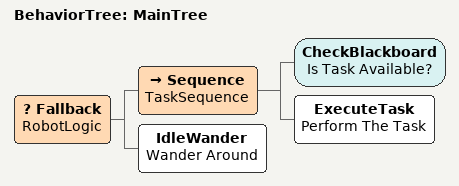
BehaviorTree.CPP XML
<root BTCPP_format="4">
    <BehaviorTree ID="MainTree">
        <Fallback name="RobotLogic">

            <Sequence name="TaskSequence">
                <CheckBlackboard name="Is Task Available?"/>
                <ExecuteTask name="Perform The Task"/>
            </Sequence>

            <IdleWander name="Wander Around"/>

        </Fallback>
    </BehaviorTree>
</root>
